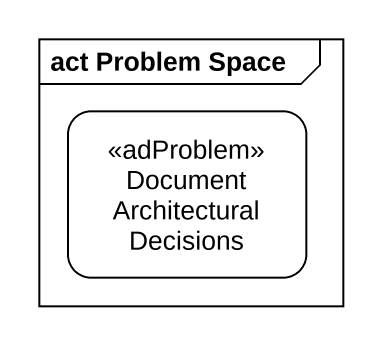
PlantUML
@startuml
mainframe act Problem Space
hide empty description
state "Document Architectural Decisions" as Document_Architectural <<adProblem>>
@enduml
